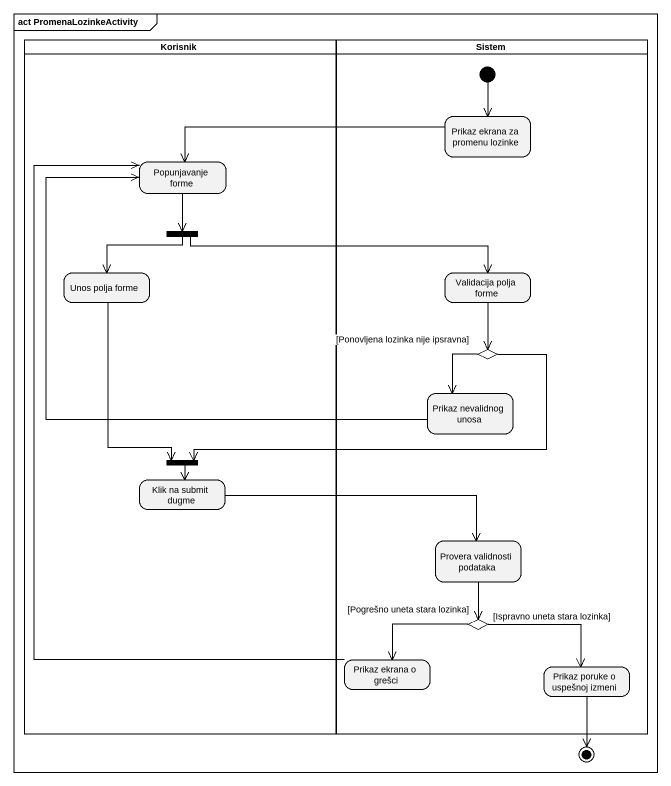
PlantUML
@startuml
mainframe act PromenaLozinkeActivity
hide empty description
state Korisnik <<partition>> {
  state "Popunjavanje forme" as Popunjavanje_forme
  state fork1 <<fork>>
  state "Unos polja forme" as Unos_polja_forme
  state "Klik na submit dugme" as Klik_na_submit_dugme
  state fork2 <<join>>
}
state Sistem <<partition>> {
  state "Prikaz ekrana za promenu lozinke" as Prikaz_ekrana_za_promenu
  state "Validacija polja forme" as Validacija_polja_forme
  state choice1 <<choice>>
  state "Prikaz nevalidnog unosa" as Prikaz_nevalidnog_unosa
  state "Provera validnosti podataka" as Provera_validnosti_podataka
  state choice2 <<choice>>
  state "Prikaz ekrana o grešci" as Prikaz_ekrana_o_grešci
  state "Prikaz poruke o uspešnoj izmeni" as Prikaz_poruke_o_uspešnoj
  [*] --> Prikaz_ekrana_za_promenu
}
state final1 <<end>>
Prikaz_ekrana_za_promenu -left-> Popunjavanje_forme
Popunjavanje_forme --> fork1
fork1 --> Unos_polja_forme
fork1 -right-> Validacija_polja_forme
Unos_polja_forme --> fork2
Validacija_polja_forme --> choice1
choice1 --> Prikaz_nevalidnog_unosa : [Ponovljena lozinka nije ipsravna]
choice1 -left-> fork2
Prikaz_nevalidnog_unosa -up-> Popunjavanje_forme
Klik_na_submit_dugme -right-> Provera_validnosti_podataka
fork2 --> Klik_na_submit_dugme
Provera_validnosti_podataka --> choice2
choice2 -left-> Prikaz_ekrana_o_grešci : [Pogrešno uneta stara lozinka]
choice2 -right-> Prikaz_poruke_o_uspešnoj : [Ispravno uneta stara lozinka]
Prikaz_ekrana_o_grešci -up-> Popunjavanje_forme
Prikaz_poruke_o_uspešnoj --> final1
@enduml
